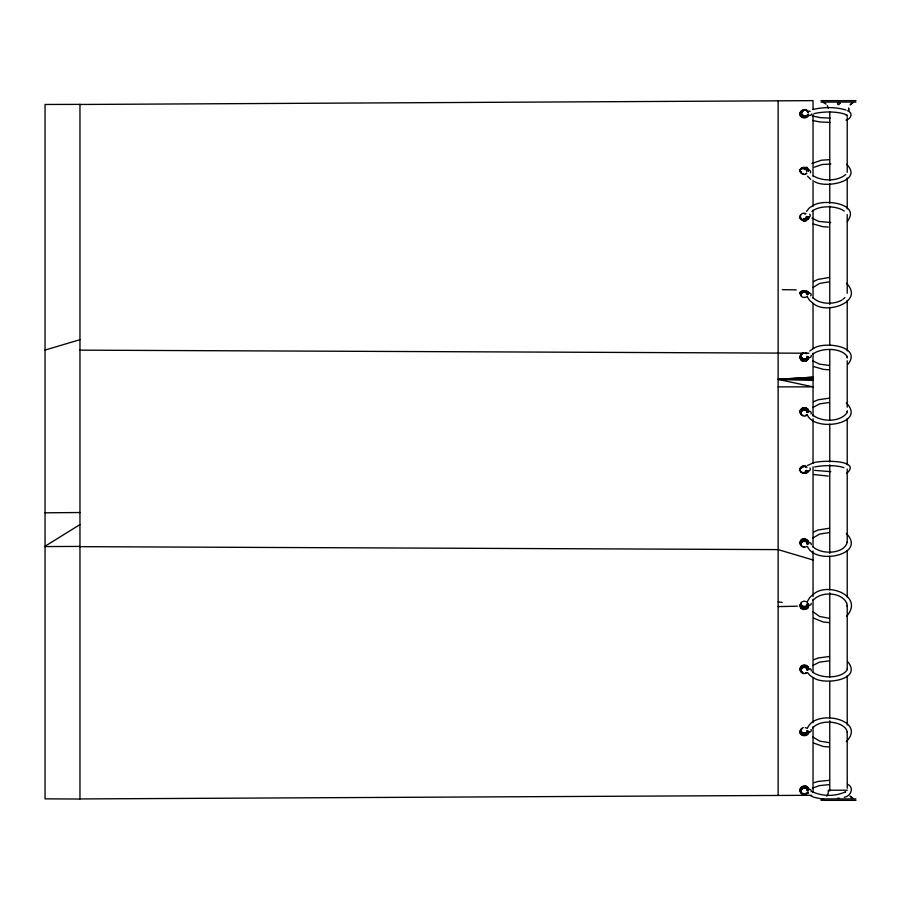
<?xml version="1.0" encoding="UTF-8"?>
<svg xmlns="http://www.w3.org/2000/svg" width="901" height="901" viewBox="0 0 901 901"><rect width="100%" height="100%" fill="white"/><g stroke="black" fill="none" stroke-linecap="round" stroke-linejoin="round"><path stroke-width="1.35" d="M847.3 356.965L847.3 357.945L846.884 356.019C840.689 347.662 821.554 347.527 812.747 354.104M847.255 668.835L846.917 670.276C840.723 678.633 821.588 678.768 812.781 672.191M847.222 542.368L847.3 541.906C844.924 553.732 822.253 555.41 812.747 546.625M807.228 605.596L806.834 606.722M850.127 104.933L853.044 102.703M806.564 211.363L809.301 207.962L812.781 205.71M807.341 601.609L809.774 597.498L813.31 594.266M807.555 728.008C815.732 708.254 867.505 719.854 846.276 741.658M826.724 796.259L828.188 793.421L828.312 790.222L847.312 790.222M850.341 104.561L851.682 103.311M847.244 221.522C861.694 203.13 822.816 198.58 813.107 205.563M809.774 350.973L813.547 348.417M848.01 364.229C862.46 345.838 823.582 341.288 813.873 348.282M813.04 600.37C821.002 590.921 841.939 592.103 846.67 603.174M846.546 616.318C864.735 596.135 827.749 581.663 813.547 594.119M812.939 287.577L819.527 283.455L828.943 281.867M842.987 299.211L844.947 297.6M812.747 727.85C821.971 717.737 846.366 722.152 847.233 732.378M842.007 300.022C834.191 304.617 819.628 304.651 812.939 297.6M845.735 174.512C837.187 181.72 822.275 181.214 813.254 175.898M812.747 538.1L819.628 534.079L829.044 532.615M812.747 407.556L819.628 403.851L829.044 402.544M811.97 211.386C819.933 204.73 837.57 206.014 844.271 211.082M812.781 665.49L819.437 662.167L829.078 660.883M807.555 465.434L813.107 462.956M846.85 473.25C862.606 459.082 818.671 460.377 813.479 462.844M45.05 546.243L79.964 524.585M845.341 791.99L845.735 791.754C835.114 796.574 822.973 796.574 812.353 791.754M813.457 281.608L817.984 279.4L828.943 277.542M812.353 788.184L819.403 785.604L829.044 784.67M844.214 797.272C850.668 796.473 854.655 787.463 847.616 784.287M811.936 163.52L821.385 160.209L829.652 159.668M814.29 167.169L822.129 164.489L830.812 164.027M813.547 532.063L818.085 530.025L829.044 528.301M813.547 401.7L818.311 399.751L829.044 398.208M845.994 120.058C849.88 119.608 853.258 114.404 849.316 111.69M813.907 659.667L818.356 657.967L829.078 656.536M839.428 798.218L837.57 798.218M814.65 466.988C822.557 465.243 836.128 464.882 843.944 467.664M814.008 113.65C822.422 111.634 835.272 111.037 844.98 114.19L847.424 116.15L846.794 114.686M45.05 350.061L79.964 339.677M813.873 782.665L818.311 781.415L829.044 780.356M812.747 109.528C823.57 106.949 835.204 106.836 845.915 109.978M830.767 222.536L818.637 221.421L811.97 218.087M813.04 380.278L778.137 379.4L813.04 377.192L778.137 379.298L813.04 379.4L778.137 379.4L813.04 386.867L778.137 386.867M830.835 471.662L814.65 470.367M807.228 669.161L808.67 669.116M778.137 606.621L797.329 606.193M45.05 512.804L79.964 512.534M79.964 104.471L813.04 100.642L813.04 108.875M79.964 798.939L811.643 795.29M45.05 546.569L79.964 546.423M778.137 379.4L813.04 379.298M821.036 100.642L855.95 100.642M821.036 102.095L855.95 102.095M823.221 102.421L826.127 104.133M847.312 110.778L848.674 110.778L848.674 108.233L848.674 110.778M852.988 798.297L850.127 796.067M821.036 798.905L855.95 798.905M821.036 800.358L855.95 800.358M79.964 350.151L808.85 353.226M79.964 546.659L778.137 549.61L813.04 559.994M830.215 118.11L820.135 117.626L812.342 115.914M830.305 122.446L819.651 121.939L812.634 120.475M782.327 289.671L796.281 289.863M828.278 476.088L813.479 474.512M828.278 227.041L822.726 226.68L813.107 223.921M829.044 365.412L819.403 364.128L812.747 360.805M829.044 369.759L823.491 369.387L813.873 366.628M829.055 742.649L819.64 741.106L812.747 736.905M829.055 746.952L823.379 746.501L813.558 743.043M829.044 618.255L819.628 616.475L813.04 611.824M829.044 622.591L823.368 622.073L813.547 618.086M778.137 601.924L782.203 602.386M823.491 799.311L813.873 797.272L810.461 795.651M813.907 678.014C823.615 684.997 862.494 680.458 848.055 662.066M802.859 607.725L803.557 607.995M814.583 181.54C824.528 188.703 863.969 181.653 846.658 164.309M813.457 303.581C826.161 314.945 865.039 301.925 846.444 283.252M813.592 677.879L810.112 675.615L807.589 672.642M846.276 402.927C867.01 423.842 815.394 432.334 807.544 415.327M812.747 415.091C822.275 422.445 840.115 422.017 846.884 412.985L847.3 410.845L847.3 411.791M851.682 797.689L850.341 796.439M846.276 533.392C867.438 554.892 815.247 565.479 807.544 546.614M813.209 303.389L809.672 300.472L807.442 297.071M810.731 179.434L807.566 176.168M827.355 105.608L828.312 108.233M807.138 668.508L806.845 667.844A2.894 2.41 0 0 1 807.127 668.418M846.602 602.792L847.3 606.497M801.417 669.184L801.439 669.319A2.894 2.41 0 0 1 807.228 669.848M847.222 117.513L847.222 172.361M847.222 177.981L847.222 208.919M847.222 214.539L847.222 293.287M847.222 300.315L847.222 350.94M847.222 360.783L847.222 407.184M847.222 418.436L847.222 464.837M847.222 469.061L847.222 542.177M847.222 550.612L847.222 597.025M847.222 605.461L847.222 668.733M847.222 675.773L847.222 724.978M847.222 732.017L847.222 788.262M829.765 111.893L829.765 180.797M829.765 183.613L829.765 203.288M829.765 206.104L829.765 304.538M829.765 307.354L829.765 345.32M829.765 349.532L829.765 419.843M829.765 424.067L829.765 462.033M829.765 464.837L829.765 553.428M829.765 556.244L829.765 589.986M829.765 592.802L829.765 677.169M829.765 681.393L829.765 717.951M829.765 720.766L829.765 791.078M813.04 114.551L813.04 176.236M813.04 180.234L813.04 206.284M813.04 210.237L813.04 298.254M813.04 303.412L813.04 348.586M813.04 353.237L813.04 416.048M813.04 418.751L813.04 463.024M813.04 466.808L813.04 547.008M813.04 551.04L813.04 596.541M813.04 599.154L813.04 672.619M813.04 677.451L813.04 722.625M813.04 726.702L813.04 792.486M778.137 100.822L778.137 795.2M806.913 294.233A2.174 1.678 0 0 1 810.089 293.208A2.174 1.678 0 0 1 810.551 295.843M807.364 296.057A3.627 2.804 0 0 1 801.653 296.643A3.627 2.804 0 0 1 802.408 292.239A3.627 2.804 0 0 1 807.713 293.94M808.546 793.128A2.174 2.027 0 0 1 807.566 792.598M807.003 790.65A2.174 2.027 0 0 1 809.672 789.208A2.174 2.027 0 0 1 811.215 791.686M807.814 792.035A3.627 3.379 0 0 1 802.239 793.927A3.627 3.379 0 0 1 802.239 788.409A3.627 3.379 0 0 1 807.814 790.301M811.001 729.528A2.174 1.723 0 0 1 809.943 731.972A2.174 1.723 0 0 1 807.014 730.824M807.825 731.128A3.627 2.872 0 0 1 801.766 732.412A3.627 2.872 0 0 1 803.377 727.614M805.269 727.614A3.627 2.872 0 0 1 806.891 728.368M800.55 666.841A4.347 3.604 0 0 1 804.323 665.028A4.347 3.604 0 0 1 808.096 666.841M806.508 672.563A4.347 3.604 0 0 1 805.46 672.923M803.196 672.923A4.347 3.604 0 0 1 800.043 668.812A4.347 3.604 0 0 1 804.706 665.85A4.347 3.604 0 0 1 808.67 669.443M802.138 672.157A4.347 3.604 0 0 1 802.16 665.907A4.347 3.604 0 0 1 808.67 669.038M803.568 666.312A2.894 2.41 0 0 1 805.077 666.312M807.825 670.22A3.627 3.007 0 0 0 804.323 666.436L803.388 666.549A3.627 3.007 0 0 0 801.192 670.941M802.509 672.045A3.627 3.007 0 0 1 801.755 671.56M801.53 668.824A2.894 2.41 0 0 1 805.077 667.123A2.894 2.41 0 0 1 807.127 670.062M806.496 361.008A4.347 3.852 0 0 1 805.449 361.391M802.127 361.008A4.347 3.852 0 0 1 801.226 360.389M808.659 356.999A4.347 3.852 0 0 1 804.694 360.839A4.347 3.852 0 0 1 800.032 357.674A4.347 3.852 0 0 1 803.185 353.282M805.449 353.282A4.347 3.852 0 0 1 806.496 353.676M808.659 357.337A4.347 3.852 0 0 1 802.149 360.682A4.347 3.852 0 0 1 802.127 354.014M807.938 356.999A3.627 3.21 0 0 1 803.377 360.096A3.627 3.21 0 0 1 801.169 355.411M801.744 354.746A3.627 3.21 0 0 1 802.498 354.228M807.116 357.325A2.894 2.568 0 0 1 801.507 357.325M807.217 356.999A2.894 2.568 0 0 1 804.311 359.567A2.894 2.568 0 0 1 801.417 356.999M809.661 214.213A2.174 1.825 -28.1 0 1 809.222 217.231A2.174 1.825 -28.1 0 1 806.147 216.488M806.924 216.713A3.627 3.041 -28.1 0 1 802.07 219.394A3.627 3.041 -28.1 0 1 800.674 214.922A3.627 3.041 -28.1 0 1 806.023 213.807M808.084 607.882A4.347 3.086 0 0 1 804.311 609.436A4.347 3.086 0 0 1 800.538 607.882M808.084 603.794A4.347 3.086 0 0 1 806.8 607.86A4.347 3.086 0 0 1 800.989 607.319A4.347 3.086 0 0 1 801.226 603.163M808.659 605.844A4.347 3.086 0 0 1 802.656 608.693A4.347 3.086 0 0 1 801.226 603.67M807.116 606.373A2.894 2.05 0 0 1 806.823 606.869M803.557 608.333A2.894 2.05 0 0 1 802.859 608.13M807.454 604.053A3.615 2.568 0 0 1 804.311 607.893A3.615 2.568 0 0 1 801.169 604.053M807.116 604.289A2.894 2.05 0 0 1 804.694 606.857A2.894 2.05 0 0 1 801.417 604.819M806.834 604.312A2.894 2.05 0 0 1 805.415 607.229A2.894 2.05 0 0 1 801.518 605.855M802.127 407.973A4.347 3.57 0 0 1 803.185 407.612M805.449 407.612A4.347 3.57 0 0 1 806.496 407.973M807.397 408.536A4.347 3.57 0 0 1 808.084 409.279M806.496 414.978A4.347 3.57 0 0 1 805.449 415.338M803.185 415.338A4.347 3.57 0 0 1 802.127 414.978M801.226 414.404A4.347 3.57 0 0 1 802.656 408.581A4.347 3.57 0 0 1 808.659 411.881M801.226 413.987A4.347 3.57 0 0 1 802.656 408.164A4.347 3.57 0 0 1 808.659 411.475M806.834 410.282A2.894 2.388 0 0 1 807.116 410.856M801.18 413.368A3.627 2.973 0 0 1 803.365 409.009L804.311 408.919A3.627 2.973 0 0 1 807.938 411.881M801.8 411.115A2.894 2.388 0 0 1 807.217 412.298M801.507 411.273A2.894 2.388 0 0 1 805.055 409.583A2.894 2.388 0 0 1 807.116 412.5M807.048 669.984A2.174 1.881 0 0 1 809.706 668.643A2.174 1.881 0 0 1 811.249 670.952M806.924 672.687A3.627 3.142 0 0 1 801.383 672.27A3.627 3.142 0 0 1 802.825 667.618A3.627 3.142 0 0 1 807.859 669.657M806.496 173.307A4.347 2.94 0 0 1 805.449 173.6M803.185 173.6A4.347 2.94 0 0 1 802.127 173.307M801.226 172.834A4.347 2.94 0 0 1 802.656 168.059A4.347 2.94 0 0 1 808.659 170.762M801.226 172.294A4.347 2.94 0 0 1 803.196 167.395A4.347 2.94 0 0 1 808.512 170.987M806.496 167.158A4.347 2.94 0 0 1 807.397 167.631M801.18 171.978A3.615 2.444 0 0 1 800.82 171.393M801.744 169.05A3.615 2.444 0 0 1 803.365 168.408L804.311 168.329A3.615 2.444 0 0 1 807.938 170.762M805.066 169.411A2.894 1.96 0 0 1 807.116 170.796M803.557 168.881A2.894 1.96 0 0 1 807.217 170.762A3.627 3.097 19.5 0 0 801.991 168.442A3.627 3.097 19.5 0 0 801.248 173.319A3.627 3.097 19.5 0 0 806.868 173.161M806.429 171.066A2.174 1.858 19.5 0 1 809.312 170.064A2.174 1.858 19.5 0 1 810.348 172.834M811.204 603.4A2.174 1.543 0 0 1 809.672 605.281A2.174 1.543 0 0 1 807.003 604.188M807.938 603.794A3.627 2.568 0 0 1 802.509 606.024A3.627 2.568 0 0 1 802.487 601.575M803.365 601.316A3.627 2.568 0 0 1 805.257 601.316M806.136 601.575A3.627 2.568 0 0 1 807.454 602.521M811.733 113.931A2.174 2.072 35.5 0 1 807.803 114.247M807.803 112.152A2.174 2.072 35.5 0 1 810.213 111.285M808.388 114.134A3.627 3.446 35.5 0 1 802.904 115.835A3.627 3.446 35.5 0 1 802.904 110.091A3.627 3.446 35.5 0 1 808.388 112.321M803.557 219.664A2.894 2.162 -0.3 0 1 802.859 219.45M802.262 291.552A2.894 1.487 -0.3 0 1 806.372 291.541M806.823 291.845A2.894 1.487 -0.3 0 1 807.116 292.194M807.127 732.659A2.906 2.219 -1.2 0 1 806.834 733.189M803.557 540.296A2.894 2.41 0 0 1 805.066 540.296M801.124 468.238A3.705 2.883 0.3 0 1 801.744 467.664M808.096 734.067A4.347 3.165 0 0 1 803.76 735.633A4.347 3.165 0 0 1 800.122 733.313M808.524 731.68A4.347 3.165 0 0 1 808.524 733.313M808.524 732.175A4.347 3.165 0 0 1 808.67 732.997M808.67 731.499A4.347 3.165 0 0 1 802.16 734.247A4.347 3.165 0 0 1 802.138 728.763M808.524 731.184A4.347 3.165 0 0 1 803.196 735.058A4.347 3.165 0 0 1 801.237 729.765M807.127 732.536A2.894 2.106 0 0 1 806.834 733.042M807.938 731.499A3.615 2.635 0 0 1 803.388 734.045A3.615 2.635 0 0 1 801.18 730.193M807.217 731.004A2.894 2.106 0 0 1 805.066 733.042A2.894 2.106 0 0 1 801.811 732.051M807.127 730.959A2.894 2.106 0 0 1 805.066 733.538A2.894 2.106 0 0 1 801.518 732.04M807.003 543.821A2.174 1.757 0 0 1 809.672 542.571A2.174 1.757 0 0 1 811.215 544.733M806.891 546.344A3.627 2.94 0 0 1 805.257 547.11M804.311 547.211A3.627 2.94 0 0 1 800.707 544.531A3.627 2.94 0 0 1 803.692 541.388A3.627 2.94 0 0 1 807.814 543.528M808.084 471.944A4.347 3.401 0 0 1 807.397 472.642M806.496 473.194A4.347 3.401 0 0 1 805.449 473.532M808.512 470.671A4.347 3.401 0 0 1 801.676 472.496A4.347 3.401 0 0 1 802.127 466.864M808.084 471.032A4.347 3.401 0 0 1 803.185 472.62M802.127 472.282A4.347 3.401 0 0 1 800.561 467.642A4.347 3.401 0 0 1 806.496 466.414M807.454 470.75A3.615 2.827 0 0 1 804.311 472.169M801.744 467.349A3.615 2.827 0 0 1 803.365 466.617M805.257 466.617A3.615 2.827 0 0 1 806.891 467.349M806.372 470.491A2.894 2.264 0 0 1 805.776 470.851M802.262 467.292A2.894 2.264 0 0 1 803.557 466.707M805.066 466.707A2.894 2.264 0 0 1 806.372 467.292M806.372 470.941A2.894 2.264 0 0 1 805.776 471.302M807.003 412.613A2.174 1.836 0 0 1 809.931 411.385A2.174 1.836 0 0 1 810.99 413.998M807.454 414.606A3.627 3.052 0 0 1 801.755 415.248A3.627 3.052 0 0 1 802.498 410.439A3.627 3.052 0 0 1 807.814 412.298M806.496 220.7A4.347 3.199 0 0 1 803.185 221.027M808.512 217.118A4.347 3.199 0 0 1 808.512 218.763M808.512 217.614A4.347 3.199 0 0 1 808.659 218.436M808.659 216.961A4.347 3.199 0 0 1 803.196 220.047A4.347 3.199 0 0 1 800.538 215.362M804.311 213.762A4.347 3.199 0 0 1 805.449 213.864M808.512 216.623A4.347 3.199 0 0 1 803.748 220.621A4.347 3.199 0 0 1 800.538 215.857M807.938 216.961A3.615 2.658 0 0 1 803.377 219.529M801.18 218.279A3.615 2.658 0 0 1 800.82 217.637M807.217 216.465A2.894 2.129 0 0 1 803.557 218.526M807.116 217.501A2.894 2.129 0 0 1 803.557 219.011M801.361 291.958A4.302 2.162 0 0 1 806.541 291.62A4.302 2.162 0 0 1 808.535 294.053M801.361 291.327A4.302 2.162 0 0 1 806.541 291A4.302 2.162 0 0 1 808.535 293.422M800.538 293.951A4.302 2.162 0 0 1 801.226 291.327M803.557 291.462A2.894 1.453 0 0 1 805.066 291.462M805.776 291.609A2.894 1.453 0 0 1 806.372 291.834M806.823 292.138A2.894 1.453 0 0 1 807.116 292.487M801.226 295.021A4.302 2.162 0 0 1 801.226 291.958M807.803 293.951A3.615 1.813 0 0 0 804.311 291.665L803.377 291.744A3.615 1.813 0 0 0 801.18 294.39M801.8 293.388A2.894 1.453 0 0 1 802.262 293.095M805.776 292.859A2.894 1.453 0 0 1 807.206 294.12M801.518 293.118A2.894 1.453 0 0 1 805.055 292.082A2.894 1.453 0 0 1 807.116 293.861M809.999 468.024A2.174 2.027 -45.8 0 1 809.222 470.941A2.174 2.027 -45.8 0 1 806.35 470.367M806.575 471.043A3.627 3.39 -45.8 0 1 801.293 472.349A3.627 3.39 -45.8 0 1 801.293 466.977A3.627 3.39 -45.8 0 1 806.575 467.551M811.215 355.343A2.174 1.881 0 0 1 809.672 357.652A2.174 1.881 0 0 1 807.003 356.312M807.814 356.638A3.627 3.142 0 0 1 801.755 358.046A3.627 3.142 0 0 1 803.365 352.787M805.257 352.787A3.627 3.142 0 0 1 806.891 353.609M801.226 539.665A4.347 3.615 0 0 1 802.127 539.091M803.185 538.73A4.347 3.615 0 0 1 805.449 538.73M804.311 546.637A4.347 3.615 0 0 1 803.185 546.513M802.127 546.141A4.347 3.615 0 0 1 800.381 541.49A4.347 3.615 0 0 1 805.798 539.631A4.347 3.615 0 0 1 808.512 543.956M801.226 545.161A4.347 3.615 0 0 1 802.656 539.282A4.347 3.615 0 0 1 808.659 542.616M807.814 543.799A3.627 3.007 0 0 0 804.311 540.014L803.377 540.127A3.627 3.007 0 0 0 801.18 544.519M801.507 542.807A2.894 2.41 0 0 1 805.055 541.107A2.894 2.41 0 0 1 807.116 544.046M801.417 543.021A2.894 2.41 0 0 1 804.694 540.634A2.894 2.41 0 0 1 807.116 543.641M806.496 793.398A4.347 4.077 0 0 1 805.449 793.804M805.449 785.931A4.347 4.077 0 0 1 808.084 787.846M808.084 792.159A4.347 4.077 0 0 1 805.449 794.063M803.185 794.063A4.347 4.077 0 0 1 802.127 793.657M801.226 793.004A4.347 4.077 0 0 1 802.656 786.359A4.347 4.077 0 0 1 808.67 790.132M808.084 792.407A4.347 4.077 0 0 1 801.237 793.263A4.347 4.077 0 0 1 802.138 786.855A4.347 4.077 0 0 1 808.524 789.332M806.136 793.319A3.627 3.39 0 0 1 805.257 793.657M803.377 793.657A3.627 3.39 0 0 1 801.744 792.767M801.169 792.069A3.627 3.39 0 0 1 803.365 787.102L804.311 786.99A3.627 3.39 0 0 1 807.814 789.501M801.507 789.94A2.906 2.714 0 0 1 804.311 787.913M805.066 788.015A2.906 2.714 0 0 1 806.372 788.724M806.834 789.287A2.906 2.714 0 0 1 807.116 789.94M801.507 789.681A2.906 2.714 0 0 1 807.116 789.681M808.512 115.215A4.347 3.604 0 0 1 804.311 117.896A4.347 3.604 0 0 1 800.111 115.215M808.512 114.81A4.347 3.604 0 0 1 801.676 116.747A4.347 3.604 0 0 1 802.127 110.778M803.185 110.418A4.347 3.604 0 0 1 805.449 110.418M806.496 110.778A4.347 3.604 0 0 1 808.084 112.096M808.084 115.272A4.347 3.604 0 0 1 801.248 116.026A4.347 3.604 0 0 1 802.138 110.361A4.347 3.604 0 0 1 808.512 112.557M807.454 114.968A3.627 2.996 0 0 1 801.451 115.305A3.627 2.996 0 0 1 803.365 110.586M805.066 115.801A2.894 2.399 0 0 1 801.417 113.481M801.507 112.862A2.894 2.399 0 0 1 802.262 111.792M803.557 115.384A2.894 2.399 0 0 1 803.557 110.755M839.946 103.378C837.457 107.703 835.88 100.135 839.946 103.378M79.964 104.381L45.05 104.471L45.05 798.849L79.964 799.029L79.964 104.381M803.557 359.814A2.894 2.568 0 0 0 805.776 359.555A2.906 2.545 -0.3 0 1 803.557 359.837"/></g></svg>
